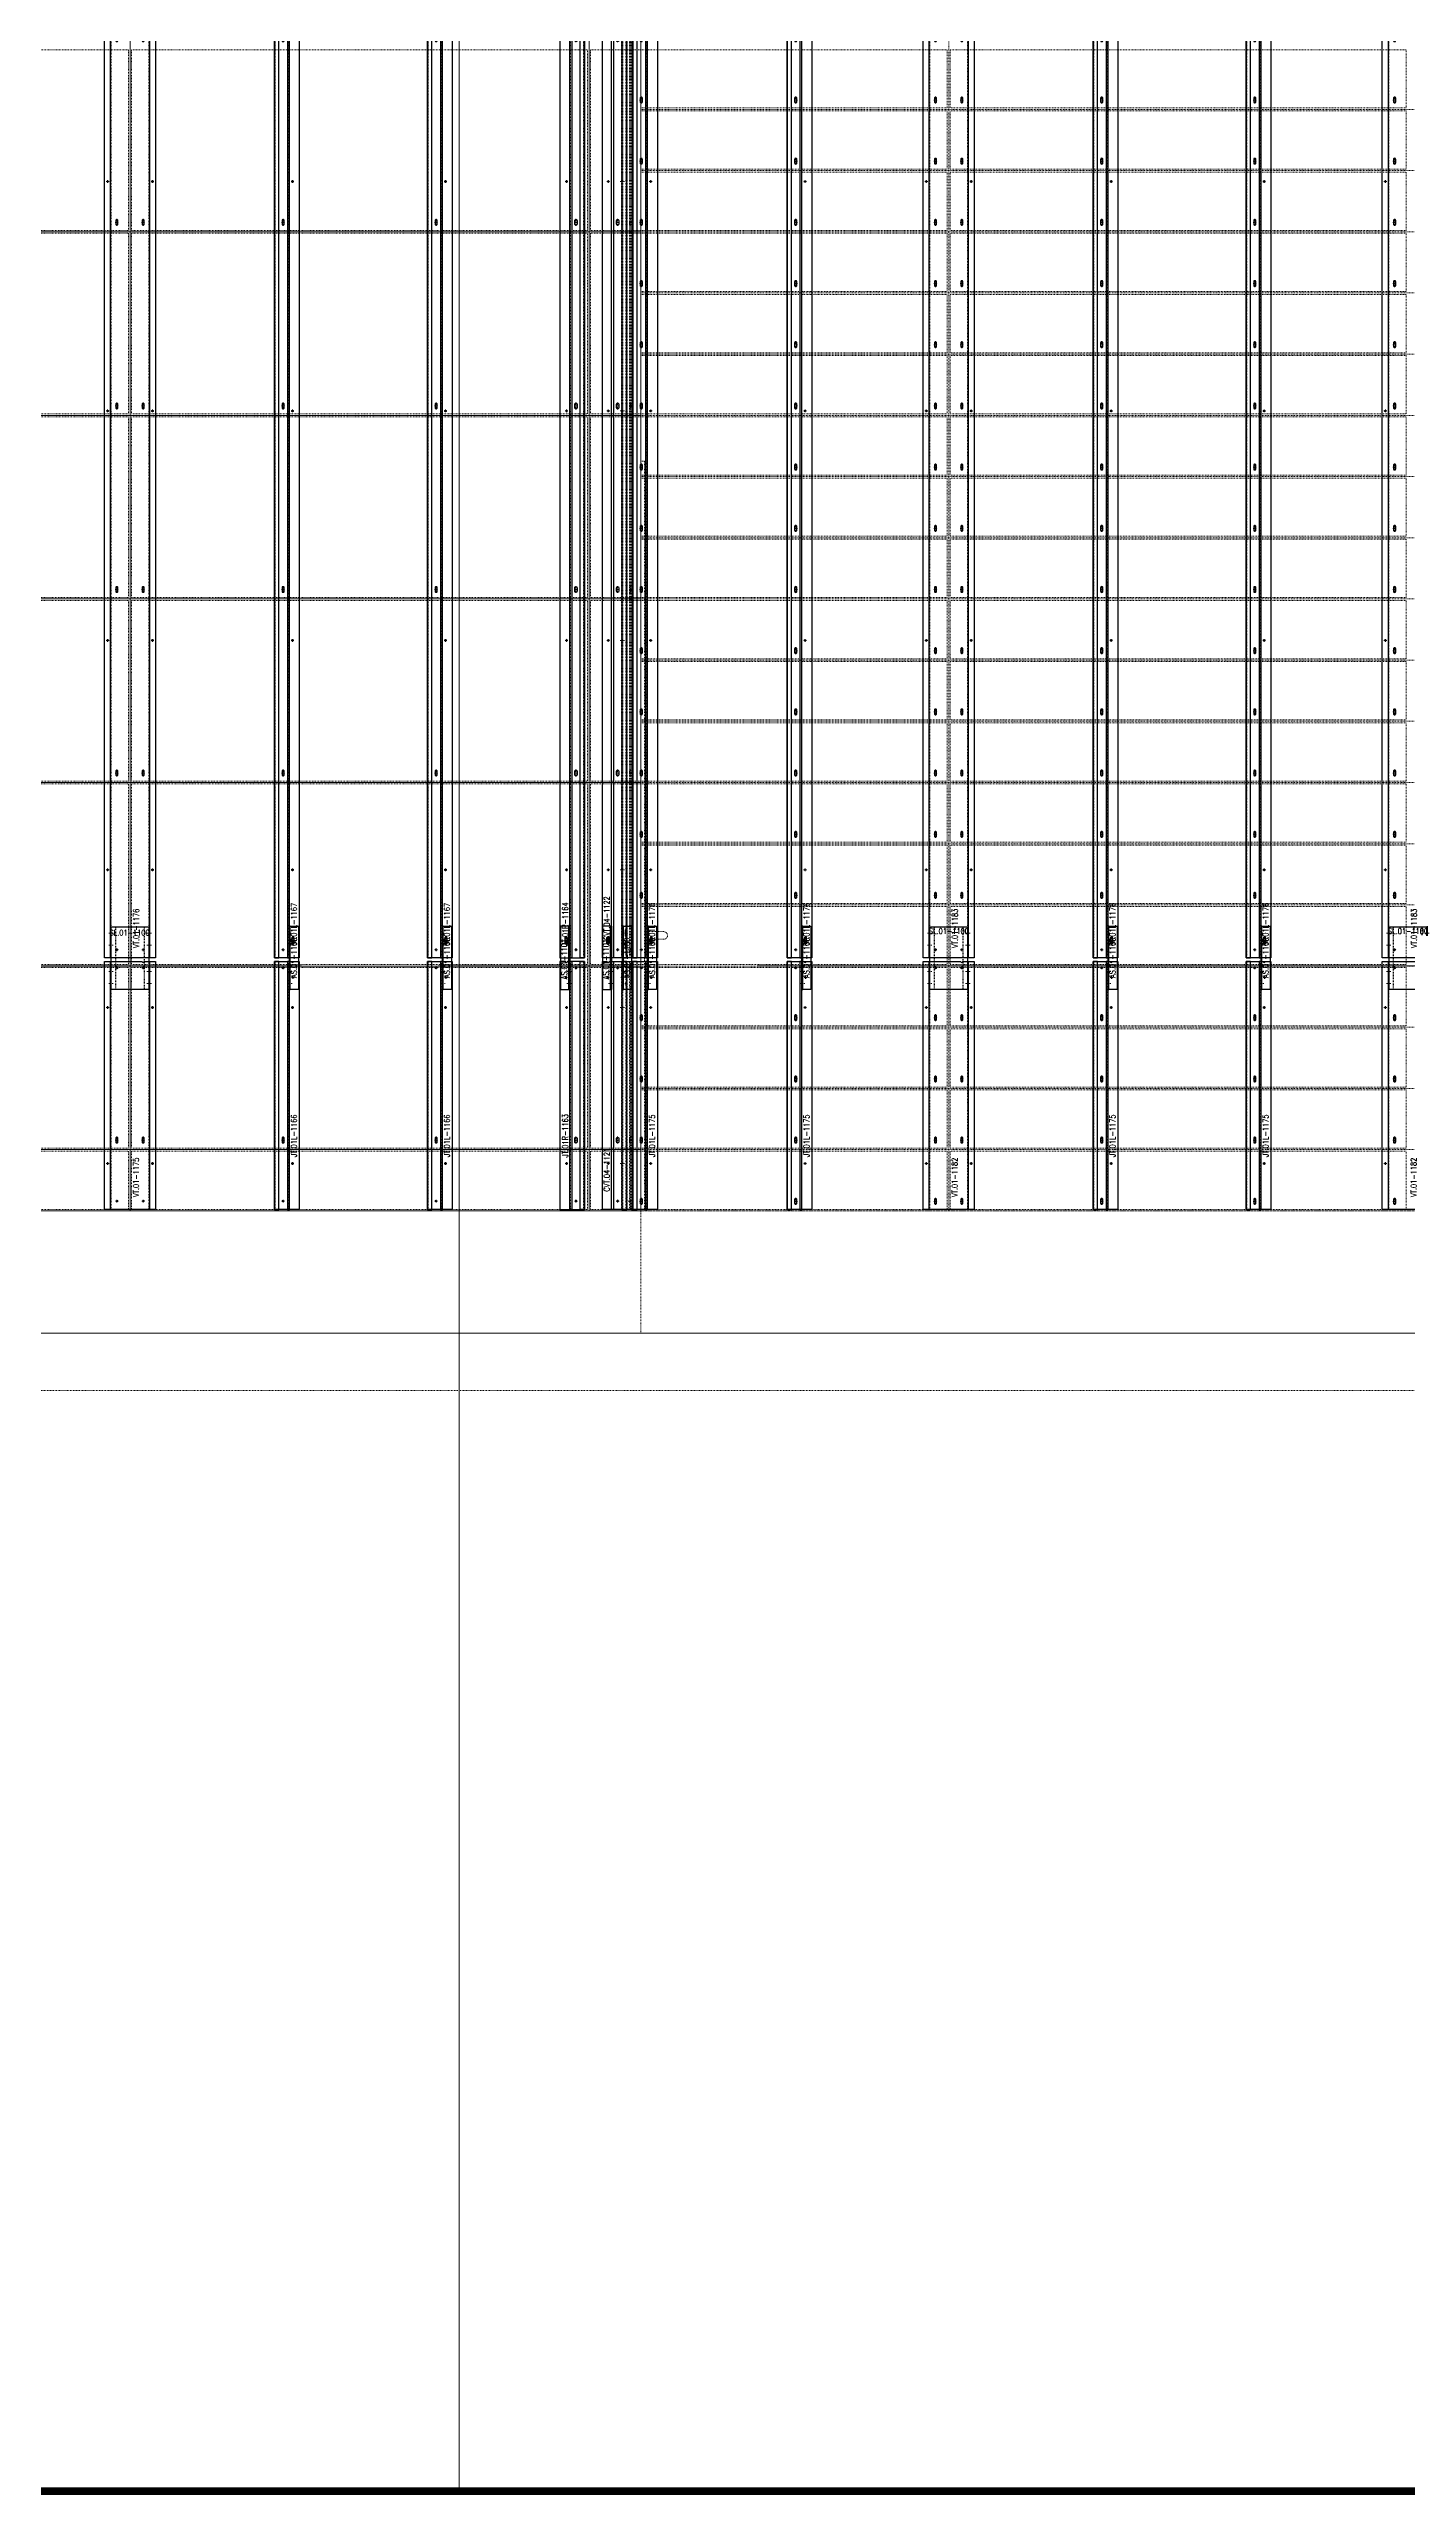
# Model space of a CAD drawing. Header units: inches. Extents: x 841 to 14369, y -4386 to -3225.
# Drawn here: x 6519.9 to 6697.4, y -4190.6 to -3870.8 of the extents above; entities that cross this region are included whole.
import ezdxf
from ezdxf.xclip import XClip

# ---------------------------------------------------------------- set-up
doc = ezdxf.new("R2010")
doc.units = ezdxf.units.IN
doc.header["$MEASUREMENT"] = 0
doc.header["$XCLIPFRAME"] = 0
for name, pattern in [('INC-200$0$NBK_Hidden', [0.125, 0.083333, -0.041667]), ('NBK_Center', [0.541667, 0.333333, -0.0625, 0.083333, -0.0625]), ('NBK_Center2', [0.270833, 0.166667, -0.03125, 0.041667, -0.03125]), ('NBK_CenterX2', [1.083333, 0.666667, -0.125, 0.166667, -0.125]), ('NBK_Hidden', [0.125, 0.083333, -0.041667]), ('NBK_Hidden2', [0.0625, 0.041667, -0.020833])]:
    doc.linetypes.add(name, pattern=pattern)
doc.layers.get('Defpoints').update_dxf_attribs({"color": 250, "lineweight": 0})
for name, color, linetype, lineweight in [('!Bracket', 11, 'Continuous', 25), ('!Dimension', 50, 'Continuous', 5), ('!Extrusion', 140, 'Continuous', 25), ('!Gridline', 112, 'NBK_CenterX2', 5), ('!Linetype_Center', 220, 'NBK_Center', 9), ('!Linetype_Center2', 222, 'NBK_Center2', 9), ('!Linetype_Hidden', 210, 'NBK_Hidden', 9), ('!Misc2', 252, 'NBK_Hidden2', 5), ('INC-200$0$!Linetype_Hidden', 210, 'INC-200$0$NBK_Hidden', 9)]:
    doc.layers.add(name, color=color, linetype=linetype, lineweight=lineweight)
doc.styles.add('Romans', font='romans.shx', dxfattribs={"width": 0.8})

# ---------------------------------------------------------------- blocks, each defined once
blk = doc.blocks.new('A$C5F5E0350')
for p, q in [((-228, -364.16), (-228, 165.69)), ((-1596.96, -258), (370.98, -258))]:
    blk.add_line(p, q)
blk = doc.blocks.new('A$C5F5E04A0')
at = {"layer": '!Linetype_Center2', "linetype": 'Continuous'}
for p, q in [((-271, 16), (-271, 324)), ((-211, 16), (-211, 324)), ((-1129.74, 144), (-204.25, 144)), ((-1129.74, 120), (-204.25, 120)), ((-1129.74, 96), (-204.25, 96)), ((-1129.74, 72), (-204.25, 72)), ((-1129.74, 48), (-204.25, 48)), ((-1129.74, 24), (-204.25, 24)), ((-1129.74, 16), (-204.25, 16))]:
    blk.add_line(p, q, dxfattribs=at)
at = {"layer": '!Linetype_Hidden', "linetype": 'Continuous'}
blk.add_line((-204.25, 16), (-204.25, 324), dxfattribs=at)
at = {"layer": '!Linetype_Hidden'}
for p, q in [((-164, 16), (-164, 324)), ((-204.25, 160), (16.75, 160)), ((-204.25, 152), (16.75, 152)), ((-204.25, 144), (16.75, 144)), ((-204.25, 136), (16.75, 136)), ((-204.25, 128), (16.75, 128)), ((-204.25, 120), (16.75, 120)), ((-204.25, 112), (16.75, 112)), ((-204.25, 104), (16.75, 104)), ((-204.25, 96), (16.75, 96)), ((-204.25, 88), (16.75, 88)), ((-204.25, 80), (16.75, 80)), ((-204.25, 72), (16.75, 72)), ((-204.25, 64), (16.75, 64)), ((-204.25, 56), (16.75, 56)), ((-204.25, 48), (16.75, 48)), ((-204.25, 40), (16.75, 40)), ((-204.25, 32), (16.75, 32)), ((-204.25, 24), (16.75, 24)), ((-204.25, 16), (16.75, 16))]:
    blk.add_line(p, q, dxfattribs=at)
for points in [[(-204.25, 160.19), (-164.19, 160.19), (-164.19, 167.81), (-204.25, 167.81)], [(-104.19, 160.19), (-163.81, 160.19), (-163.81, 167.81), (-104.19, 167.81)], [(-204.25, 159.81), (-164.19, 159.81), (-164.19, 152.19), (-204.25, 152.19)], [(-104.19, 159.81), (-163.81, 159.81), (-163.81, 152.19), (-104.19, 152.19)], [(-204.25, 144.19), (-164.19, 144.19), (-164.19, 151.81), (-204.25, 151.81)], [(-104.19, 144.19), (-163.81, 144.19), (-163.81, 151.81), (-104.19, 151.81)], [(-204.25, 143.81), (-164.19, 143.81), (-164.19, 136.19), (-204.25, 136.19)], [(-104.19, 143.81), (-163.81, 143.81), (-163.81, 136.19), (-104.19, 136.19)], [(-204.25, 128.19), (-164.19, 128.19), (-164.19, 135.81), (-204.25, 135.81)], [(-104.19, 128.19), (-163.81, 128.19), (-163.81, 135.81), (-104.19, 135.81)], [(-204.25, 127.81), (-164.19, 127.81), (-164.19, 120.19), (-204.25, 120.19)], [(-104.19, 127.81), (-163.81, 127.81), (-163.81, 120.19), (-104.19, 120.19)], [(-204.25, 112.19), (-164.19, 112.19), (-164.19, 119.81), (-204.25, 119.81)], [(-104.19, 112.19), (-163.81, 112.19), (-163.81, 119.81), (-104.19, 119.81)], [(-204.25, 111.81), (-164.19, 111.81), (-164.19, 104.19), (-204.25, 104.19)], [(-104.19, 111.81), (-163.81, 111.81), (-163.81, 104.19), (-104.19, 104.19)], [(-204.25, 96.19), (-164.19, 96.19), (-164.19, 103.81), (-204.25, 103.81)], [(-104.19, 96.19), (-163.81, 96.19), (-163.81, 103.81), (-104.19, 103.81)], [(-204.25, 95.81), (-164.19, 95.81), (-164.19, 88.19), (-204.25, 88.19)], [(-104.19, 95.81), (-163.81, 95.81), (-163.81, 88.19), (-104.19, 88.19)], [(-204.25, 80.19), (-164.19, 80.19), (-164.19, 87.81), (-204.25, 87.81)], [(-104.19, 80.19), (-163.81, 80.19), (-163.81, 87.81), (-104.19, 87.81)], [(-204.25, 79.81), (-164.19, 79.81), (-164.19, 72.19), (-204.25, 72.19)], [(-104.19, 79.81), (-163.81, 79.81), (-163.81, 72.19), (-104.19, 72.19)], [(-204.25, 64.19), (-164.19, 64.19), (-164.19, 71.81), (-204.25, 71.81)], [(-104.19, 64.19), (-163.81, 64.19), (-163.81, 71.81), (-104.19, 71.81)], [(-204.25, 63.81), (-164.19, 63.81), (-164.19, 56.19), (-204.25, 56.19)], [(-104.19, 63.81), (-163.81, 63.81), (-163.81, 56.19), (-104.19, 56.19)], [(-204.25, 55.81), (-164.19, 55.81), (-164.19, 48.19), (-204.25, 48.19)], [(-104.19, 55.81), (-163.81, 55.81), (-163.81, 48.19), (-104.19, 48.19)], [(-204.25, 47.81), (-164.19, 47.81), (-164.19, 40.19), (-204.25, 40.19)], [(-104.19, 47.81), (-163.81, 47.81), (-163.81, 40.19), (-104.19, 40.19)], [(-204.25, 39.81), (-164.19, 39.81), (-164.19, 32.19), (-204.25, 32.19)], [(-104.19, 39.81), (-163.81, 39.81), (-163.81, 32.19), (-104.19, 32.19)], [(-204.25, 31.81), (-164.19, 31.81), (-164.19, 24.19), (-204.25, 24.19)], [(-104.19, 31.81), (-163.81, 31.81), (-163.81, 24.19), (-104.19, 24.19)], [(-204.25, 23.81), (-164.19, 23.81), (-164.19, 16.19), (-204.25, 16.19)], [(-104.19, 23.81), (-163.81, 23.81), (-163.81, 16.19), (-104.19, 16.19)]]:
    blk.add_lwpolyline(points, close=True, dxfattribs=at)
at = {"layer": 'INC-200$0$!Linetype_Hidden'}
for points in [[(-330.81, 144.19), (-271.19, 144.19), (-271.19, 167.81), (-330.81, 167.81)], [(-211.19, 144.19), (-270.81, 144.19), (-270.81, 167.81), (-211.19, 167.81)], [(-210.81, 167.81), (-204.25, 167.81), (-204.25, 144.19), (-210.81, 144.19)], [(-330.81, 143.81), (-271.19, 143.81), (-271.19, 120.19), (-330.81, 120.19)], [(-211.19, 143.81), (-270.81, 143.81), (-270.81, 120.19), (-211.19, 120.19)], [(-210.81, 120.19), (-204.25, 120.19), (-204.25, 143.81), (-210.81, 143.81)], [(-330.81, 96.19), (-271.19, 96.19), (-271.19, 119.81), (-330.81, 119.81)], [(-211.19, 96.19), (-270.81, 96.19), (-270.81, 119.81), (-211.19, 119.81)], [(-210.81, 119.81), (-204.25, 119.81), (-204.25, 96.19), (-210.81, 96.19)], [(-330.81, 95.81), (-271.19, 95.81), (-271.19, 72.19), (-330.81, 72.19)], [(-211.19, 95.81), (-270.81, 95.81), (-270.81, 72.19), (-211.19, 72.19)], [(-210.81, 72.19), (-204.25, 72.19), (-204.25, 95.81), (-210.81, 95.81)], [(-330.81, 71.81), (-271.19, 71.81), (-271.19, 48.19), (-330.81, 48.19)], [(-211.19, 71.81), (-270.81, 71.81), (-270.81, 48.19), (-211.19, 48.19)], [(-210.81, 48.19), (-204.25, 48.19), (-204.25, 71.81), (-210.81, 71.81)], [(-330.81, 47.81), (-271.19, 47.81), (-271.19, 24.19), (-330.81, 24.19)], [(-211.19, 47.81), (-270.81, 47.81), (-270.81, 24.19), (-211.19, 24.19)], [(-210.81, 24.19), (-204.25, 24.19), (-204.25, 47.81), (-210.81, 47.81)], [(-330.81, 23.81), (-271.19, 23.81), (-271.19, 16.19), (-330.81, 16.19)], [(-211.19, 23.81), (-270.81, 23.81), (-270.81, 16.19), (-211.19, 16.19)], [(-210.81, 16.19), (-204.25, 16.19), (-204.25, 23.81), (-210.81, 23.81)]]:
    blk.add_lwpolyline(points, close=True, dxfattribs=at)
blk = doc.blocks.new('A$C5F5E0AF2')
for p, q in [((-204.25, 66.5), (-204.25, -258)), ((-203.75, -144), (-204.25, -144)), ((-203.75, -144), (-203.75, -242)), ((-201.25, -205.5), (-203.75, -205.5)), ((-203.75, -206.5), (-201.25, -206.5))]:
    blk.add_line(p, q)
for points in [[(-1326.09, -242), (16.75, -242), (16.75, -258), (-1326.09, -258)], [(-1355.85, -265.5), (39.22, -265.5), (39.22, -258), (-1355.85, -258)]]:
    blk.add_lwpolyline(points, close=True)
for points, knots in [([(-200.75, -206), (-200.75, -205.96), (-200.76, -205.89), (-200.79, -205.81), (-200.82, -205.75), (-200.85, -205.7), (-200.87, -205.67), (-200.9, -205.64), (-200.94, -205.6), (-200.99, -205.57), (-201.03, -205.55), (-201.06, -205.54), (-201.09, -205.53), (-201.12, -205.52), (-201.15, -205.51), (-201.18, -205.5), (-201.22, -205.5), (-201.24, -205.5), (-201.25, -205.5)], [0, 0, 0, 0, 0.0833333, 0.125, 0.1666667, 0.2083333, 0.2291667, 0.25, 0.2916667, 0.3333333, 0.3541667, 0.375, 0.3958333, 0.4166667, 0.4375, 0.4583333, 0.4791667, 0.5, 0.5, 0.5, 0.5]), ([(-201.25, -206.5), (-201.24, -206.5), (-201.22, -206.5), (-201.18, -206.5), (-201.15, -206.49), (-201.12, -206.48), (-201.09, -206.47), (-201.06, -206.46), (-201.03, -206.45), (-201, -206.43), (-200.97, -206.42), (-200.94, -206.39), (-200.9, -206.36), (-200.87, -206.33), (-200.85, -206.3), (-200.82, -206.25), (-200.79, -206.19), (-200.76, -206.11), (-200.75, -206.04), (-200.75, -206)], [0.5, 0.5, 0.5, 0.5, 0.5208333, 0.5416667, 0.5625, 0.5833333, 0.6041667, 0.625, 0.6458333, 0.6666667, 0.6875, 0.7083333, 0.75, 0.7708333, 0.7916667, 0.8333333, 0.875, 0.9166667, 1, 1, 1, 1])]:
    blk.add_open_spline(points, degree=3, knots=knots)
blk = doc.blocks.new('A$C5F5F6268')
at = {"layer": '!Linetype_Hidden'}
blk.add_blockref('A$C5F5E0AF2', (0, 0), dxfattribs=at)
at = {"color": 1}
blk.add_blockref('A$C5F5E04A0', (0, -258), dxfattribs=at)
blk = doc.blocks.new('GRID_ELEV EAST_E')
at = {"layer": '!Gridline'}
for p, q in [((7.7621, -3.0856, 0.1664), (7.7621, 12.209, -9.4452)), ((-6.0487, 7.0113), (11.0095, 7.0113)), ((-6.0487, 6.6753), (11.0095, 6.6753))]:
    blk.add_line(p, q, dxfattribs=at)
blk = doc.blocks.new('WEEP HOLE')
at = {"layer": '!Linetype_Center'}
for p, q in [((-0.22, 0.37), (0.22, 0.37)), ((0, 0.83), (0, -0.08))]:
    blk.add_line(p, q, dxfattribs=at)
at = {"color": 0}
blk.add_lwpolyline([(-0.14, 0.61), (-0.14, 0.14, 0.414214), (0, 0, 0.414214), (0.14, 0.14), (0.14, 0.61, 0.414214), (0, 0.75, 0.414214)], format="xyb", close=True, dxfattribs=at)
blk = doc.blocks.new('TAP HOLE_5mm')
at = {"layer": '!Linetype_Center2'}
for points in [[(-0.18, 0), (0.18, 0)], [(0, 0.18), (0, -0.18)]]:
    blk.add_lwpolyline(points, dxfattribs=at)
blk.add_circle((0, 0), 0.101)
blk = doc.blocks.new('SECTION CLEAR HOLE 1')
at = {"layer": '!Linetype_Center2'}
blk.add_line((-0.33, 0, 0), (0.26, 0, 0), dxfattribs=at)
at = {"layer": '!Misc2'}
blk.add_lwpolyline([(-0.12, 0.1), (0, 0.1), (0, -0.1), (-0.12, -0.1)], close=True, dxfattribs=at)
blk = doc.blocks.new('SLOTTED SECTION1')
at = {"layer": '!Linetype_Center2'}
blk.add_lwpolyline([(-0.24, 0), (0.12, 0)], dxfattribs=at)
at = {"layer": '!Misc2'}
blk.add_lwpolyline([(-0.12, 0.47), (0, 0.47), (0, -0.47), (-0.12, -0.47)], close=True, dxfattribs=at)
blk = doc.blocks.new('SLOTTED HOLE 1')
at = {"layer": '!Linetype_Center'}
for p, q in [((0, 0.55), (0, -0.55)), ((-0.22, 0), (0.22, 0))]:
    blk.add_line(p, q, dxfattribs=at)
at = {"color": 0}
blk.add_lwpolyline([(-0.14, 0.33), (-0.14, -0.33, 0.414214), (0, -0.47, 0.414214), (0.14, -0.33), (0.14, 0.33, 0.414214), (0, 0.47, 0.414214)], format="xyb", close=True, dxfattribs=at)
blk = doc.blocks.new('AS.01-1100')
at = {"layer": '!Bracket'}
for points in [[(-1.3, 4.65), (-0.12, 4.65), (-0.12, -3.67), (-1.3, -3.67)], [(-1.3, -3.67), (-1.18, -3.67), (-1.18, 4.65), (-1.3, 4.65)]]:
    blk.add_lwpolyline(points, close=True, dxfattribs=at)
at = {"layer": '!Dimension'}
for name, p in [('SLOTTED SECTION1', (-1.18, 3.73)), ('SLOTTED SECTION1', (-1.18, 2.15)), ('SECTION CLEAR HOLE 1', (-1.18, -1.3)), ('SECTION CLEAR HOLE 1', (-1.18, -2.88))]:
    blk.add_blockref(name, p, dxfattribs=at)
at = {"layer": '!Extrusion', "linetype": 'NBK_Hidden'}
blk.add_blockref('SLOTTED HOLE 1', (-0.83, 2.75), dxfattribs=at)
at = {"layer": '!Extrusion', "rotation": 360}
blk.add_blockref('TAP HOLE_5mm', (-0.83, -2.09), dxfattribs=at)
at = {"layer": 'Defpoints', "color": 30, "insert": (-0.71, 0.49), "char_height": 0.75, "width": 1.65, "attachment_point": 5, "rotation": 90, "style": 'Romans'}
blk.add_mtext('AS.01-1100', dxfattribs=at)
blk = doc.blocks.new('JT.01L-1176')
at = {"layer": '!Extrusion'}
blk.add_lwpolyline([(3.25, 0), (0, 0), (0, 143.5), (2.22, 143.5, 1), (2.5, 143.5), (3.25, 143.5)], format="xyb", close=True, dxfattribs=at)
at = {"layer": '!Extrusion', "linetype": 'NBK_Hidden'}
for points in [[(0, 143.5), (0, 0), (0.08, 0), (0.08, 143.5)], [(1.87, 143.5), (1.87, 0), (1.95, 0), (1.95, 143.5)]]:
    blk.add_lwpolyline(points, close=True, dxfattribs=at)
at = {"layer": '!Extrusion'}
for points in [[(0, 143.5), (0, 0), (0.57, 0), (0.57, 143.5)], [(1.69, 143.5), (1.69, 0), (1.95, 0), (1.95, 143.5)]]:
    blk.add_lwpolyline(points, close=True, dxfattribs=at)
at = {"layer": '!Dimension'}
blk.add_blockref('AS.01-1100', (3.25, 143.5), dxfattribs=at)
at = {"layer": '!Extrusion', "rotation": 360}
for p in [(1.13, 142.67), (2.36, 131.5), (2.36, 101.5), (2.36, 71.5), (2.36, 41.5), (2.36, 11.5), (1.13, 1.06)]:
    blk.add_blockref('TAP HOLE_5mm', p, dxfattribs=at)
at = {"layer": '!Extrusion'}
for p in [(1.13, 135.78), (1.13, 127.78), (1.13, 119.78), (1.13, 111.78), (1.13, 103.78), (1.13, 95.78), (1.13, 87.78), (1.13, 79.78), (1.13, 71.78), (1.13, 63.78), (1.13, 55.78), (1.13, 47.78), (1.13, 39.77), (1.13, 31.78), (1.13, 23.78), (1.13, 15.78), (1.13, 7.78)]:
    blk.add_blockref('WEEP HOLE', p, dxfattribs=at)
at = {"layer": 'Defpoints', "color": 2, "insert": (2.54, 4.4), "char_height": 0.75, "width": 1.65, "attachment_point": 5, "rotation": 90, "style": 'Romans'}
blk.add_mtext('JT.01L-1176', dxfattribs=at)
blk = doc.blocks.new('JT.01L-1175')
at = {"layer": '!Extrusion'}
blk.add_lwpolyline([(3.25, 0), (0, 0), (0, 32.4), (2.22, 32.4, 1), (2.5, 32.4), (3.25, 32.4)], format="xyb", close=True, dxfattribs=at)
at = {"layer": '!Extrusion', "linetype": 'NBK_Hidden'}
for points in [[(0, 32.4), (0, 0), (0.08, 0), (0.08, 32.4)], [(1.87, 32.4), (1.87, 0), (1.95, 0), (1.95, 32.4)]]:
    blk.add_lwpolyline(points, close=True, dxfattribs=at)
at = {"layer": '!Extrusion'}
for points in [[(0, 32.4), (0, 0), (0.57, 0), (0.57, 32.4)], [(1.69, 32.4), (1.69, 0), (1.95, 0), (1.95, 32.4)]]:
    blk.add_lwpolyline(points, close=True, dxfattribs=at)
at = {"layer": '!Dimension'}
blk.add_blockref('AS.01-1100', (3.25, 32.4), dxfattribs=at)
at = {"layer": '!Extrusion', "rotation": 360}
for p in [(1.13, 31.57), (2.36, 26.4), (2.36, 6)]:
    blk.add_blockref('TAP HOLE_5mm', p, dxfattribs=at)
at = {"layer": '!Extrusion'}
for p in [(1.13, 24.68), (1.13, 16.68), (1.13, 8.68), (1.13, 0.67)]:
    blk.add_blockref('WEEP HOLE', p, dxfattribs=at)
at = {"layer": 'Defpoints', "color": 2, "insert": (2.54, 9.62), "char_height": 0.75, "width": 1.65, "attachment_point": 5, "rotation": 90, "style": 'Romans'}
blk.add_mtext('JT.01L-1175', dxfattribs=at)
blk = doc.blocks.new('HOLE SECTION')
at = {"layer": '!Linetype_Center2'}
blk.add_line((-0.33, 0), (0.26, 0), dxfattribs=at)
at = {"layer": '!Misc2'}
blk.add_lwpolyline([(-0.09, 0.1), (0, 0.1), (0, -0.1), (-0.09, -0.1)], close=True, dxfattribs=at)
blk = doc.blocks.new('19mm WEEP HOLE')
at = {"layer": '!Linetype_Center'}
blk.add_line((-0.37, 0.2), (-0.37, -0.12), dxfattribs=at)
at = {"linetype": 'NBK_Hidden'}
blk.add_lwpolyline([(-0.75, 0.08), (0, 0.08), (0, 0), (-0.75, 0)], close=True, dxfattribs=at)
blk = doc.blocks.new('CLEAR SECTION HOLE')
at = {"layer": '!Linetype_Center2'}
blk.add_line((-0.33, 0), (0.26, 0), dxfattribs=at)
at = {"layer": '!Misc2'}
blk.add_lwpolyline([(-0.08, 0.1), (0, 0.1), (0, -0.1), (-0.08, -0.1)], close=True, dxfattribs=at)
blk = doc.blocks.new('SL.01-1101')
at = {"layer": '!Bracket'}
for points in [[(4.65, -1.3), (4.65, -0.12), (-3.67, -0.12), (-3.67, -1.3)], [(-3.67, -1.3), (-3.67, -1.18), (4.65, -1.18), (4.65, -1.3)]]:
    blk.add_lwpolyline(points, close=True, dxfattribs=at)
at = {"layer": '!Dimension', "xscale": -1, "rotation": 270}
for name, p in [('SECTION CLEAR HOLE 1', (-2.88, -1.18)), ('SECTION CLEAR HOLE 1', (-1.3, -1.18)), ('SLOTTED SECTION1', (2.15, -1.18)), ('SLOTTED SECTION1', (3.73, -1.18))]:
    blk.add_blockref(name, p, dxfattribs=at)
at = {"layer": '!Extrusion', "xscale": -1, "rotation": 270}
blk.add_blockref('TAP HOLE_5mm', (-2.09, -0.83), dxfattribs=at)
at = {"layer": '!Extrusion', "linetype": 'NBK_Hidden', "xscale": -1, "rotation": 270}
blk.add_blockref('SLOTTED HOLE 1', (2.75, -0.83), dxfattribs=at)
at = {"layer": 'Defpoints', "color": 30, "insert": (0.32, -0.6), "char_height": 0.75, "width": 1.65, "attachment_point": 5, "style": 'Romans'}
blk.add_mtext('AS.01-1101', dxfattribs=at)
blk = doc.blocks.new('AS.01-1100-')
at = {"layer": '!Bracket'}
for points in [[(4.65, 1.33), (4.65, 0.15), (-3.67, 0.15), (-3.67, 1.33)], [(-3.67, 1.33), (-3.67, 1.21), (4.65, 1.21), (4.65, 1.33)]]:
    blk.add_lwpolyline(points, close=True, dxfattribs=at)
at = {"layer": '!Dimension', "rotation": 270}
for name, p in [('SECTION CLEAR HOLE 1', (-2.09, 1.21)), ('SLOTTED SECTION1', (2.75, 1.21))]:
    blk.add_blockref(name, p, dxfattribs=at)
at = {"layer": '!Extrusion', "rotation": 270}
for p in [(-2.88, 0.86, 0), (-1.3, 0.86, 0)]:
    blk.add_blockref('TAP HOLE_5mm', p, dxfattribs=at)
at = {"layer": '!Extrusion', "linetype": 'NBK_Hidden', "rotation": 270}
for p in [(2.15, 0.86), (3.73, 0.86)]:
    blk.add_blockref('SLOTTED HOLE 1', p, dxfattribs=at)
at = {"layer": 'Defpoints', "color": 30, "insert": (0.49, 0.74), "char_height": 0.75, "width": 1.65, "attachment_point": 5, "style": 'Romans'}
blk.add_mtext('AS.01-1100', dxfattribs=at)
blk = doc.blocks.new('CVT.04-1122')
at = {"layer": '!Extrusion'}
blk.add_lwpolyline([(0, 0), (0, 143.5), (0.63, 143.5, 1), (0.91, 143.5), (3.97, 143.5), (3.97, 0)], format="xyb", close=True, dxfattribs=at)
for points in [[(1.18, 0), (1.18, 143.5), (1.44, 143.5), (1.44, 0)], [(3.21, 0), (3.21, 143.5), (2.56, 143.5), (2.56, 0)]]:
    blk.add_lwpolyline(points, close=True, dxfattribs=at)
at = {"layer": '!Extrusion', "linetype": 'NBK_Hidden'}
for points in [[(2.55, 0), (2.55, 143.5), (2.64, 143.5), (2.64, 0)], [(3.11, 0), (3.11, 143.5), (3.21, 143.5), (3.21, 0)], [(3.61, 0), (3.61, 143.5), (3.69, 143.5), (3.69, 0)], [(3.93, 0), (3.93, 143.5), (3.83, 143.5), (3.83, 0)]]:
    blk.add_lwpolyline(points, close=True, dxfattribs=at)
at = {"layer": '!Dimension'}
for name, p in [('CLEAR SECTION HOLE', (3.69, 142.67)), ('HOLE SECTION', (2.64, 131.5)), ('HOLE SECTION', (2.64, 101.5)), ('HOLE SECTION', (2.64, 71.5)), ('HOLE SECTION', (2.64, 41.5)), ('HOLE SECTION', (2.64, 11.5)), ('CLEAR SECTION HOLE', (3.69, 1.06))]:
    blk.add_blockref(name, p, dxfattribs=at)
at = {"layer": '!Extrusion', "xscale": -1}
for name, p in [('TAP HOLE_5mm', (2, 142.67)), ('WEEP HOLE', (2, 119.78)), ('WEEP HOLE', (2, 95.78)), ('WEEP HOLE', (2, 71.78)), ('WEEP HOLE', (2, 47.78)), ('WEEP HOLE', (2, 23.78)), ('TAP HOLE_5mm', (2, 1.06))]:
    blk.add_blockref(name, p, dxfattribs=at)
at = {"layer": '!Extrusion'}
for p in [(0.77, 131.5), (0.77, 101.5), (0.77, 71.5), (0.77, 41.5), (0.77, 11.5)]:
    blk.add_blockref('TAP HOLE_5mm', p, dxfattribs=at)
at = {"layer": '!Extrusion', "rotation": 270}
for p in [(3.61, 119.78), (3.61, 95.78), (3.61, 71.78), (3.61, 47.78), (3.61, 23.78)]:
    blk.add_blockref('19mm WEEP HOLE', p, dxfattribs=at)
at = {"color": 144, "rotation": 90}
for name, p in [('SL.01-1101', (-0.12, 143.5)), ('AS.01-1100-', (3.97, 143.5))]:
    blk.add_blockref(name, p, dxfattribs=at)
at = {"layer": 'Defpoints', "color": 3, "insert": (0.58, 5.18), "char_height": 0.75, "width": 1.65, "attachment_point": 5, "rotation": 90, "style": 'Romans'}
blk.add_mtext('CVT.04-1122', dxfattribs=at)
blk = doc.blocks.new('CVT.04-1121')
at = {"layer": '!Extrusion'}
blk.add_lwpolyline([(0, 0), (0, 32.4), (0.63, 32.4, 1), (0.91, 32.4), (3.97, 32.4), (3.97, 0)], format="xyb", close=True, dxfattribs=at)
for points in [[(1.18, 0), (1.18, 32.4), (1.44, 32.4), (1.44, 0)], [(3.21, 0), (3.21, 32.4), (2.56, 32.4), (2.56, 0)]]:
    blk.add_lwpolyline(points, close=True, dxfattribs=at)
at = {"layer": '!Extrusion', "linetype": 'NBK_Hidden'}
for points in [[(2.55, 0), (2.55, 32.4), (2.64, 32.4), (2.64, 0)], [(3.11, 0), (3.11, 32.4), (3.21, 32.4), (3.21, 0)], [(3.61, 0), (3.61, 32.4), (3.69, 32.4), (3.69, 0)], [(3.93, 0), (3.93, 32.4), (3.83, 32.4), (3.83, 0)]]:
    blk.add_lwpolyline(points, close=True, dxfattribs=at)
at = {"layer": '!Dimension'}
for name, p in [('CLEAR SECTION HOLE', (3.69, 31.57)), ('HOLE SECTION', (2.64, 26.4)), ('HOLE SECTION', (2.64, 6)), ('CLEAR SECTION HOLE', (3.69, 1.09))]:
    blk.add_blockref(name, p, dxfattribs=at)
at = {"layer": '!Extrusion', "xscale": -1}
for name, p in [('TAP HOLE_5mm', (2, 31.57)), ('WEEP HOLE', (2, 8.68)), ('TAP HOLE_5mm', (2, 1.09))]:
    blk.add_blockref(name, p, dxfattribs=at)
at = {"layer": '!Extrusion'}
for p in [(0.77, 26.4), (0.77, 6)]:
    blk.add_blockref('TAP HOLE_5mm', p, dxfattribs=at)
at = {"layer": '!Extrusion', "rotation": 270}
blk.add_blockref('19mm WEEP HOLE', (3.61, 8.68), dxfattribs=at)
at = {"color": 144, "rotation": 90}
for name, p in [('SL.01-1101', (-0.12, 32.4)), ('AS.01-1100-', (3.97, 32.4))]:
    blk.add_blockref(name, p, dxfattribs=at)
at = {"layer": 'Defpoints', "color": 3, "insert": (0.58, 5.18), "char_height": 0.75, "width": 1.65, "attachment_point": 5, "rotation": 90, "style": 'Romans'}
blk.add_mtext('CVT.04-1121', dxfattribs=at)
blk = doc.blocks.new('SLOTTED SECTION HOLE')
at = {"layer": '!Linetype_Center2'}
blk.add_line((-0.33, 0), (0.26, 0), dxfattribs=at)
at = {"layer": '!Misc2'}
blk.add_lwpolyline([(-0.08, 0.47), (0, 0.47), (0, -0.47), (-0.08, -0.47)], close=True, dxfattribs=at)
blk = doc.blocks.new('VT.01-1183')
at = {"layer": '!Extrusion'}
blk.add_lwpolyline([(-2.45, 148.03), (2.45, 148.03), (2.45, 139.83), (-2.45, 139.83)], close=True, dxfattribs=at)
at = {"layer": '!Extrusion', "linetype": 'NBK_Hidden2'}
blk.add_lwpolyline([(-1.86, 148.03), (1.86, 148.03), (1.86, 139.83), (-1.86, 139.83)], close=True, dxfattribs=at)
at = {"layer": '!Extrusion'}
blk.add_lwpolyline([(3.33, 0), (-3.33, 0), (-3.33, 143.5), (1.58, 143.5, 1), (1.86, 143.5), (3.33, 143.5)], format="xyb", close=True, dxfattribs=at)
blk.add_lwpolyline([(1.86, 143.5), (2.54, 143.5), (2.54, 0), (-2.54, 0), (-2.54, 143.5), (1.58, 143.5)], dxfattribs=at)
at = {"layer": '!Extrusion', "linetype": 'NBK_Hidden'}
blk.add_lwpolyline([(1.86, 143.5), (2.46, 143.5), (2.46, 0), (-2.46, 0), (-2.46, 143.5), (1.58, 143.5)], dxfattribs=at)
at = {"layer": '!Dimension', "rotation": 360}
for name, p in [('CLEAR SECTION HOLE', (-2.46, 142.21)), ('CLEAR SECTION HOLE', (-2.46, 140.63)), ('CLEAR SECTION HOLE', (2.54, 142.21)), ('CLEAR SECTION HOLE', (2.54, 140.63)), ('SLOTTED SECTION HOLE', (-2.46, 3.23)), ('SLOTTED SECTION HOLE', (2.54, 3.23)), ('SLOTTED SECTION HOLE', (-2.46, 1.65)), ('SLOTTED SECTION HOLE', (2.54, 1.65))]:
    blk.add_blockref(name, p, dxfattribs=at)
at = {"layer": '!Extrusion', "rotation": 360}
for name, p in [('TAP HOLE_5mm', (-1.72, 142.67)), ('TAP HOLE_5mm', (1.72, 142.67)), ('WEEP HOLE', (-1.72, 135.78)), ('WEEP HOLE', (1.72, 135.78)), ('TAP HOLE_5mm', (-2.93, 131.5)), ('TAP HOLE_5mm', (2.93, 131.5)), ('WEEP HOLE', (-1.72, 127.78)), ('WEEP HOLE', (1.72, 127.78)), ('WEEP HOLE', (-1.72, 119.78)), ('WEEP HOLE', (1.72, 119.78)), ('WEEP HOLE', (-1.72, 111.78)), ('WEEP HOLE', (1.72, 111.78)), ('WEEP HOLE', (-1.72, 103.78)), ('WEEP HOLE', (1.72, 103.78)), ('TAP HOLE_5mm', (-2.93, 101.5)), ('TAP HOLE_5mm', (2.93, 101.5)), ('WEEP HOLE', (-1.72, 95.78)), ('WEEP HOLE', (1.72, 95.78)), ('WEEP HOLE', (-1.72, 87.78)), ('WEEP HOLE', (1.72, 87.78)), ('WEEP HOLE', (-1.72, 79.78)), ('WEEP HOLE', (1.72, 79.78)), ('TAP HOLE_5mm', (-2.93, 71.5)), ('WEEP HOLE', (-1.72, 71.78)), ('WEEP HOLE', (1.72, 71.78)), ('TAP HOLE_5mm', (2.93, 71.5)), ('WEEP HOLE', (-1.72, 63.78)), ('WEEP HOLE', (1.72, 63.78)), ('WEEP HOLE', (-1.72, 55.78)), ('WEEP HOLE', (1.72, 55.78)), ('WEEP HOLE', (-1.72, 47.78)), ('WEEP HOLE', (1.72, 47.78)), ('TAP HOLE_5mm', (-2.93, 41.5)), ('TAP HOLE_5mm', (2.93, 41.5)), ('WEEP HOLE', (-1.72, 39.77)), ('WEEP HOLE', (1.72, 39.77)), ('WEEP HOLE', (-1.72, 31.78)), ('WEEP HOLE', (1.72, 31.78)), ('WEEP HOLE', (-1.72, 23.78)), ('WEEP HOLE', (1.72, 23.78)), ('WEEP HOLE', (-1.72, 15.78)), ('WEEP HOLE', (1.72, 15.78)), ('TAP HOLE_5mm', (-2.93, 11.5)), ('TAP HOLE_5mm', (2.93, 11.5)), ('WEEP HOLE', (-1.72, 7.78)), ('WEEP HOLE', (1.72, 7.78)), ('TAP HOLE_5mm', (-1.72, 1.06)), ('TAP HOLE_5mm', (1.72, 1.06))]:
    blk.add_blockref(name, p, dxfattribs=at)
at = {"layer": 'Defpoints', "color": 30, "insert": (-0.07, 147.18), "char_height": 0.75, "width": 1.65, "attachment_point": 5, "style": 'Romans'}
blk.add_mtext('SL.01-1100', dxfattribs=at)
at = {"layer": 'Defpoints', "color": 1, "insert": (0.8, 3.84), "char_height": 0.75, "width": 1.65, "attachment_point": 5, "rotation": 90, "style": 'Romans'}
blk.add_mtext('VT.01-1183', dxfattribs=at)
blk = doc.blocks.new('VT.01-1182')
at = {"layer": '!Extrusion'}
blk.add_lwpolyline([(-2.45, 36.93), (2.45, 36.93), (2.45, 28.73), (-2.45, 28.73)], close=True, dxfattribs=at)
at = {"layer": '!Extrusion', "linetype": 'NBK_Hidden2'}
blk.add_lwpolyline([(-1.86, 36.93), (1.86, 36.93), (1.86, 28.73), (-1.86, 28.73)], close=True, dxfattribs=at)
at = {"layer": '!Extrusion'}
blk.add_lwpolyline([(3.33, 0), (-3.33, 0), (-3.33, 32.4), (1.58, 32.4, 1), (1.86, 32.4), (3.33, 32.4)], format="xyb", close=True, dxfattribs=at)
blk.add_lwpolyline([(1.86, 32.4), (2.54, 32.4), (2.54, 0), (-2.54, 0), (-2.54, 32.4), (1.58, 32.4)], dxfattribs=at)
at = {"layer": '!Extrusion', "linetype": 'NBK_Hidden'}
blk.add_lwpolyline([(1.86, 32.4), (2.46, 32.4), (2.46, 0), (-2.46, 0), (-2.46, 32.4), (1.58, 32.4)], dxfattribs=at)
at = {"layer": '!Dimension', "rotation": 360}
for p in [(-2.46, 31.1), (-2.46, 29.52), (2.54, 31.1), (2.54, 29.52)]:
    blk.add_blockref('CLEAR SECTION HOLE', p, dxfattribs=at)
at = {"layer": '!Extrusion'}
for name, p in [('TAP HOLE_5mm', (-1.72, 31.57)), ('TAP HOLE_5mm', (1.72, 31.57)), ('TAP HOLE_5mm', (-2.93, 26.4)), ('TAP HOLE_5mm', (2.93, 26.4)), ('WEEP HOLE', (-1.72, 24.68)), ('WEEP HOLE', (1.72, 24.68)), ('WEEP HOLE', (-1.72, 16.68)), ('WEEP HOLE', (1.72, 16.68)), ('WEEP HOLE', (-1.72, 8.68)), ('WEEP HOLE', (1.72, 8.68)), ('TAP HOLE_5mm', (-2.93, 6)), ('TAP HOLE_5mm', (2.93, 6)), ('WEEP HOLE', (-1.72, 0.67)), ('WEEP HOLE', (1.72, 0.67))]:
    blk.add_blockref(name, p, dxfattribs=at)
at = {"layer": 'Defpoints', "color": 30, "insert": (0.03, 36.38), "char_height": 0.75, "width": 1.65, "attachment_point": 5, "style": 'Romans'}
blk.add_mtext('SL.01-1100', dxfattribs=at)
at = {"layer": 'Defpoints', "color": 1, "insert": (0.77, 4.18), "char_height": 0.75, "width": 1.65, "attachment_point": 5, "rotation": 90, "style": 'Romans'}
blk.add_mtext('VT.01-1182', dxfattribs=at)
blk = doc.blocks.new('JT.01R-1164')
at = {"layer": '!Extrusion'}
blk.add_lwpolyline([(-3.25, 0), (0, 0), (0, 143.5), (-2.22, 143.5, -1), (-2.5, 143.5), (-3.25, 143.5)], format="xyb", close=True, dxfattribs=at)
for points in [[(-1.69, 143.5), (-1.69, 0), (-1.95, 0), (-1.95, 143.5)], [(0, 143.5), (0, 0), (-0.57, 0), (-0.57, 143.5)]]:
    blk.add_lwpolyline(points, close=True, dxfattribs=at)
at = {"layer": '!Extrusion', "linetype": 'NBK_Hidden'}
for points in [[(-1.87, 143.5), (-1.87, 0), (-1.95, 0), (-1.95, 143.5)], [(0, 143.5), (0, 0), (-0.08, 0), (-0.08, 143.5)]]:
    blk.add_lwpolyline(points, close=True, dxfattribs=at)
at = {"layer": '!Extrusion', "xscale": -1}
for name, p in [('TAP HOLE_5mm', (-1.13, 142.67)), ('TAP HOLE_5mm', (-2.36, 131.5)), ('WEEP HOLE', (-1.13, 119.78)), ('TAP HOLE_5mm', (-2.36, 101.5)), ('WEEP HOLE', (-1.13, 95.78)), ('TAP HOLE_5mm', (-2.36, 71.5)), ('WEEP HOLE', (-1.13, 71.78)), ('WEEP HOLE', (-1.13, 47.78)), ('TAP HOLE_5mm', (-2.36, 41.5)), ('WEEP HOLE', (-1.13, 23.78)), ('TAP HOLE_5mm', (-2.36, 11.5)), ('TAP HOLE_5mm', (-1.13, 1.06))]:
    blk.add_blockref(name, p, dxfattribs=at)
at = {"color": 144, "rotation": 90}
blk.add_blockref('SL.01-1101', (-3.25, 143.5), dxfattribs=at)
at = {"layer": 'Defpoints', "color": 5, "insert": (-2.54, 4.4), "char_height": 0.75, "width": 1.65, "attachment_point": 5, "rotation": 90, "style": 'Romans'}
blk.add_mtext('JT.01R-1164', dxfattribs=at)
blk = doc.blocks.new('JT.01R-1163')
at = {"layer": '!Extrusion'}
blk.add_lwpolyline([(-3.25, 0), (0, 0), (0, 32.4), (-2.22, 32.4, -1), (-2.5, 32.4), (-3.25, 32.4)], format="xyb", close=True, dxfattribs=at)
for points in [[(-1.69, 32.4), (-1.69, 0), (-1.95, 0), (-1.95, 32.4)], [(0, 32.4), (0, 0), (-0.57, 0), (-0.57, 32.4)]]:
    blk.add_lwpolyline(points, close=True, dxfattribs=at)
at = {"layer": '!Extrusion', "linetype": 'NBK_Hidden'}
for points in [[(-1.87, 32.4), (-1.87, 0), (-1.95, 0), (-1.95, 32.4)], [(0, 32.4), (0, 0), (-0.08, 0), (-0.08, 32.4)]]:
    blk.add_lwpolyline(points, close=True, dxfattribs=at)
at = {"layer": '!Extrusion', "xscale": -1}
for name, p in [('TAP HOLE_5mm', (-1.13, 31.57)), ('TAP HOLE_5mm', (-2.36, 26.4)), ('WEEP HOLE', (-1.13, 8.68)), ('TAP HOLE_5mm', (-2.36, 6)), ('TAP HOLE_5mm', (-1.13, 1.09))]:
    blk.add_blockref(name, p, dxfattribs=at)
at = {"color": 144, "rotation": 90}
blk.add_blockref('SL.01-1101', (-3.25, 32.4), dxfattribs=at)
at = {"layer": 'Defpoints', "color": 5, "insert": (-2.54, 9.62), "char_height": 0.75, "width": 1.65, "attachment_point": 5, "rotation": 90, "style": 'Romans'}
blk.add_mtext('JT.01R-1163', dxfattribs=at)
blk = doc.blocks.new('JT.01L-1167')
at = {"layer": '!Extrusion'}
blk.add_lwpolyline([(3.25, 0), (0, 0), (0, 143.5), (2.22, 143.5, 1), (2.5, 143.5), (3.25, 143.5)], format="xyb", close=True, dxfattribs=at)
at = {"layer": '!Extrusion', "linetype": 'NBK_Hidden'}
for points in [[(0, 143.5), (0, 0), (0.08, 0), (0.08, 143.5)], [(1.87, 143.5), (1.87, 0), (1.95, 0), (1.95, 143.5)]]:
    blk.add_lwpolyline(points, close=True, dxfattribs=at)
at = {"layer": '!Extrusion'}
for points in [[(0, 143.5), (0, 0), (0.57, 0), (0.57, 143.5)], [(1.69, 143.5), (1.69, 0), (1.95, 0), (1.95, 143.5)]]:
    blk.add_lwpolyline(points, close=True, dxfattribs=at)
at = {"layer": '!Dimension'}
blk.add_blockref('AS.01-1100', (3.25, 143.5), dxfattribs=at)
at = {"layer": '!Extrusion', "rotation": 360}
for p in [(1.13, 142.67), (2.36, 131.5), (2.36, 101.5), (2.36, 71.5), (2.36, 41.5), (2.36, 11.5), (1.13, 1.06)]:
    blk.add_blockref('TAP HOLE_5mm', p, dxfattribs=at)
at = {"layer": '!Extrusion'}
for p in [(1.13, 119.78), (1.13, 95.78), (1.13, 71.78), (1.13, 47.78), (1.13, 23.78)]:
    blk.add_blockref('WEEP HOLE', p, dxfattribs=at)
at = {"layer": 'Defpoints', "color": 2, "insert": (2.54, 4.4), "char_height": 0.75, "width": 1.65, "attachment_point": 5, "rotation": 90, "style": 'Romans'}
blk.add_mtext('JT.01L-1167', dxfattribs=at)
blk = doc.blocks.new('JT.01L-1166')
at = {"layer": '!Extrusion'}
blk.add_lwpolyline([(3.25, 0), (0, 0), (0, 32.4), (2.22, 32.4, 1), (2.5, 32.4), (3.25, 32.4)], format="xyb", close=True, dxfattribs=at)
at = {"layer": '!Extrusion', "linetype": 'NBK_Hidden'}
for points in [[(0, 32.4), (0, 0), (0.08, 0), (0.08, 32.4)], [(1.87, 32.4), (1.87, 0), (1.95, 0), (1.95, 32.4)]]:
    blk.add_lwpolyline(points, close=True, dxfattribs=at)
at = {"layer": '!Extrusion'}
for points in [[(0, 32.4), (0, 0), (0.57, 0), (0.57, 32.4)], [(1.69, 32.4), (1.69, 0), (1.95, 0), (1.95, 32.4)]]:
    blk.add_lwpolyline(points, close=True, dxfattribs=at)
at = {"layer": '!Dimension'}
blk.add_blockref('AS.01-1100', (3.25, 32.4), dxfattribs=at)
at = {"layer": '!Extrusion', "rotation": 360}
for p in [(1.13, 31.57), (2.36, 26.4), (2.36, 6), (1.13, 1.09)]:
    blk.add_blockref('TAP HOLE_5mm', p, dxfattribs=at)
at = {"layer": '!Extrusion'}
blk.add_blockref('WEEP HOLE', (1.13, 8.68), dxfattribs=at)
at = {"layer": 'Defpoints', "color": 2, "insert": (2.54, 9.62), "char_height": 0.75, "width": 1.65, "attachment_point": 5, "rotation": 90, "style": 'Romans'}
blk.add_mtext('JT.01L-1166', dxfattribs=at)
blk = doc.blocks.new('VT.01-1176')
at = {"layer": '!Extrusion'}
blk.add_lwpolyline([(-2.45, 148.03), (2.45, 148.03), (2.45, 139.83), (-2.45, 139.83)], close=True, dxfattribs=at)
at = {"layer": '!Extrusion', "linetype": 'NBK_Hidden2'}
blk.add_lwpolyline([(-1.86, 148.03), (1.86, 148.03), (1.86, 139.83), (-1.86, 139.83)], close=True, dxfattribs=at)
at = {"layer": '!Extrusion'}
blk.add_lwpolyline([(3.33, 0), (-3.33, 0), (-3.33, 143.5), (1.58, 143.5, 1), (1.86, 143.5), (3.33, 143.5)], format="xyb", close=True, dxfattribs=at)
blk.add_lwpolyline([(1.86, 143.5), (2.54, 143.5), (2.54, 0), (-2.54, 0), (-2.54, 143.5), (1.58, 143.5)], dxfattribs=at)
at = {"layer": '!Extrusion', "linetype": 'NBK_Hidden'}
blk.add_lwpolyline([(1.86, 143.5), (2.46, 143.5), (2.46, 0), (-2.46, 0), (-2.46, 143.5), (1.58, 143.5)], dxfattribs=at)
at = {"layer": '!Dimension', "rotation": 360}
for name, p in [('CLEAR SECTION HOLE', (-2.46, 142.21)), ('CLEAR SECTION HOLE', (-2.46, 140.63)), ('CLEAR SECTION HOLE', (2.54, 142.21)), ('CLEAR SECTION HOLE', (2.54, 140.63)), ('SLOTTED SECTION HOLE', (-2.46, 3.23)), ('SLOTTED SECTION HOLE', (2.54, 3.23)), ('SLOTTED SECTION HOLE', (-2.46, 1.65)), ('SLOTTED SECTION HOLE', (2.54, 1.65))]:
    blk.add_blockref(name, p, dxfattribs=at)
at = {"layer": '!Extrusion', "rotation": 360}
for name, p in [('TAP HOLE_5mm', (-1.72, 142.67)), ('TAP HOLE_5mm', (1.72, 142.67)), ('TAP HOLE_5mm', (-2.93, 131.5)), ('TAP HOLE_5mm', (2.93, 131.5)), ('WEEP HOLE', (-1.72, 119.78)), ('WEEP HOLE', (1.72, 119.78)), ('TAP HOLE_5mm', (-2.93, 101.5)), ('TAP HOLE_5mm', (2.93, 101.5)), ('WEEP HOLE', (-1.72, 95.78)), ('WEEP HOLE', (1.72, 95.78)), ('TAP HOLE_5mm', (-2.93, 71.5)), ('WEEP HOLE', (-1.72, 71.78)), ('WEEP HOLE', (1.72, 71.78)), ('TAP HOLE_5mm', (2.93, 71.5)), ('WEEP HOLE', (-1.72, 47.78)), ('WEEP HOLE', (1.72, 47.78)), ('TAP HOLE_5mm', (-2.93, 41.5)), ('TAP HOLE_5mm', (2.93, 41.5)), ('WEEP HOLE', (-1.72, 23.78)), ('WEEP HOLE', (1.72, 23.78)), ('TAP HOLE_5mm', (-2.93, 11.5)), ('TAP HOLE_5mm', (2.93, 11.5)), ('TAP HOLE_5mm', (-1.72, 1.06)), ('TAP HOLE_5mm', (1.72, 1.06))]:
    blk.add_blockref(name, p, dxfattribs=at)
at = {"layer": 'Defpoints', "color": 30, "insert": (-0.03, 147.53), "char_height": 0.75, "width": 1.65, "attachment_point": 5, "style": 'Romans'}
blk.add_mtext('SL.01-1100', dxfattribs=at)
at = {"layer": 'Defpoints', "color": 1, "insert": (0.8, 3.84), "char_height": 0.75, "width": 1.65, "attachment_point": 5, "rotation": 90, "style": 'Romans'}
blk.add_mtext('VT.01-1176', dxfattribs=at)
blk = doc.blocks.new('VT.01-1175')
at = {"layer": '!Extrusion'}
blk.add_lwpolyline([(-2.45, 36.93), (2.45, 36.93), (2.45, 28.73), (-2.45, 28.73)], close=True, dxfattribs=at)
at = {"layer": '!Extrusion', "linetype": 'NBK_Hidden2'}
blk.add_lwpolyline([(-1.86, 36.93), (1.86, 36.93), (1.86, 28.73), (-1.86, 28.73)], close=True, dxfattribs=at)
at = {"layer": '!Extrusion'}
blk.add_lwpolyline([(3.33, 0), (-3.33, 0), (-3.33, 32.4), (1.58, 32.4, 1), (1.86, 32.4), (3.33, 32.4)], format="xyb", close=True, dxfattribs=at)
blk.add_lwpolyline([(1.86, 32.4), (2.54, 32.4), (2.54, 0), (-2.54, 0), (-2.54, 32.4), (1.58, 32.4)], dxfattribs=at)
at = {"layer": '!Extrusion', "linetype": 'NBK_Hidden'}
blk.add_lwpolyline([(1.86, 32.4), (2.46, 32.4), (2.46, 0), (-2.46, 0), (-2.46, 32.4), (1.58, 32.4)], dxfattribs=at)
at = {"layer": '!Dimension', "rotation": 360}
for p in [(-2.46, 31.1), (-2.46, 29.52), (2.54, 31.1), (2.54, 29.52)]:
    blk.add_blockref('CLEAR SECTION HOLE', p, dxfattribs=at)
at = {"layer": '!Extrusion'}
for name, p in [('TAP HOLE_5mm', (-1.72, 31.57)), ('TAP HOLE_5mm', (1.72, 31.57)), ('TAP HOLE_5mm', (-2.93, 26.4)), ('TAP HOLE_5mm', (2.93, 26.4)), ('WEEP HOLE', (-1.72, 8.68)), ('WEEP HOLE', (1.72, 8.68)), ('TAP HOLE_5mm', (-2.93, 6)), ('TAP HOLE_5mm', (2.93, 6)), ('TAP HOLE_5mm', (-1.72, 1.09)), ('TAP HOLE_5mm', (1.72, 1.09))]:
    blk.add_blockref(name, p, dxfattribs=at)
at = {"layer": 'Defpoints', "color": 30, "insert": (-0.07, 36.17), "char_height": 0.75, "width": 1.65, "attachment_point": 5, "style": 'Romans'}
blk.add_mtext('SL.01-1100', dxfattribs=at)
at = {"layer": 'Defpoints', "color": 1, "insert": (0.77, 4.18), "char_height": 0.75, "width": 1.65, "attachment_point": 5, "rotation": 90, "style": 'Romans'}
blk.add_mtext('VT.01-1175', dxfattribs=at)
blk = doc.blocks.new('EAST PENTHOUSE TRACKS')
at = {"color": 3}
for name, p in [('VT.01-1176', (1061.01, 49.08)), ('JT.01L-1167', (1079.88, 49.08)), ('JT.01L-1167', (1099.88, 49.08)), ('JT.01R-1164', (1120.42, 49.08)), ('CVT.04-1122', (1122.74, 49.08)), ('VT.01-1183', (1168.01, 49.08)), ('VT.01-1183', (1228.01, 49.08)), ('VT.01-1175', (1061.01, 16.19)), ('JT.01L-1166', (1079.88, 16.19)), ('JT.01L-1166', (1099.88, 16.19)), ('JT.01R-1163', (1120.42, 16.19)), ('CVT.04-1121', (1122.74, 16.19)), ('VT.01-1182', (1168.01, 16.19)), ('VT.01-1182', (1228.01, 16.19))]:
    blk.add_blockref(name, p, dxfattribs=at)
at = {"color": 144}
for p in [(1126.7, 49.08), (1146.88, 49.08), (1186.88, 49.08), (1206.88, 49.08)]:
    blk.add_blockref('JT.01L-1176', p, dxfattribs=at)
at = {"color": 6}
for p in [(1126.7, 16.19), (1146.88, 16.19), (1186.88, 16.19), (1206.88, 16.19)]:
    blk.add_blockref('JT.01L-1175', p, dxfattribs=at)

msp = doc.modelspace()

# ---------------------------------------------------------------- linework, layer by layer
at = {"layer": 'Defpoints', "color": 2, "const_width": 1}
msp.add_lwpolyline([(5267.32, -3651.07), (11124.33, -3651.07), (11124.33, -4190.12), (5267.32, -4190.12)], close=True, dxfattribs=at)

# ---------------------------------------------------------------- block references
ref = msp.add_blockref('GRID_ELEV EAST_E', (5464.64, -4992.32), dxfattribs=dict(xscale=142.857142857143, yscale=142.857142857143, zscale=142.857142857143))
XClip(ref).set_block_clipping_path([(-32.9321670538, 5.6154180436), (60.0743516113, 14.8345927078)])
at = {"color": 4}
msp.add_blockref('A$C5F5F6268', (6801.5, -3780.72), dxfattribs=at)
at = {"color": 144}
msp.add_blockref('EAST PENTHOUSE TRACKS', (5469.49, -4038.72), dxfattribs=at)
at = {"layer": 'Defpoints', "color": 1}
msp.add_blockref('A$C5F5E0350', (6801.5, -3780.72), dxfattribs=at)

doc.saveas('drawing.dxf')
